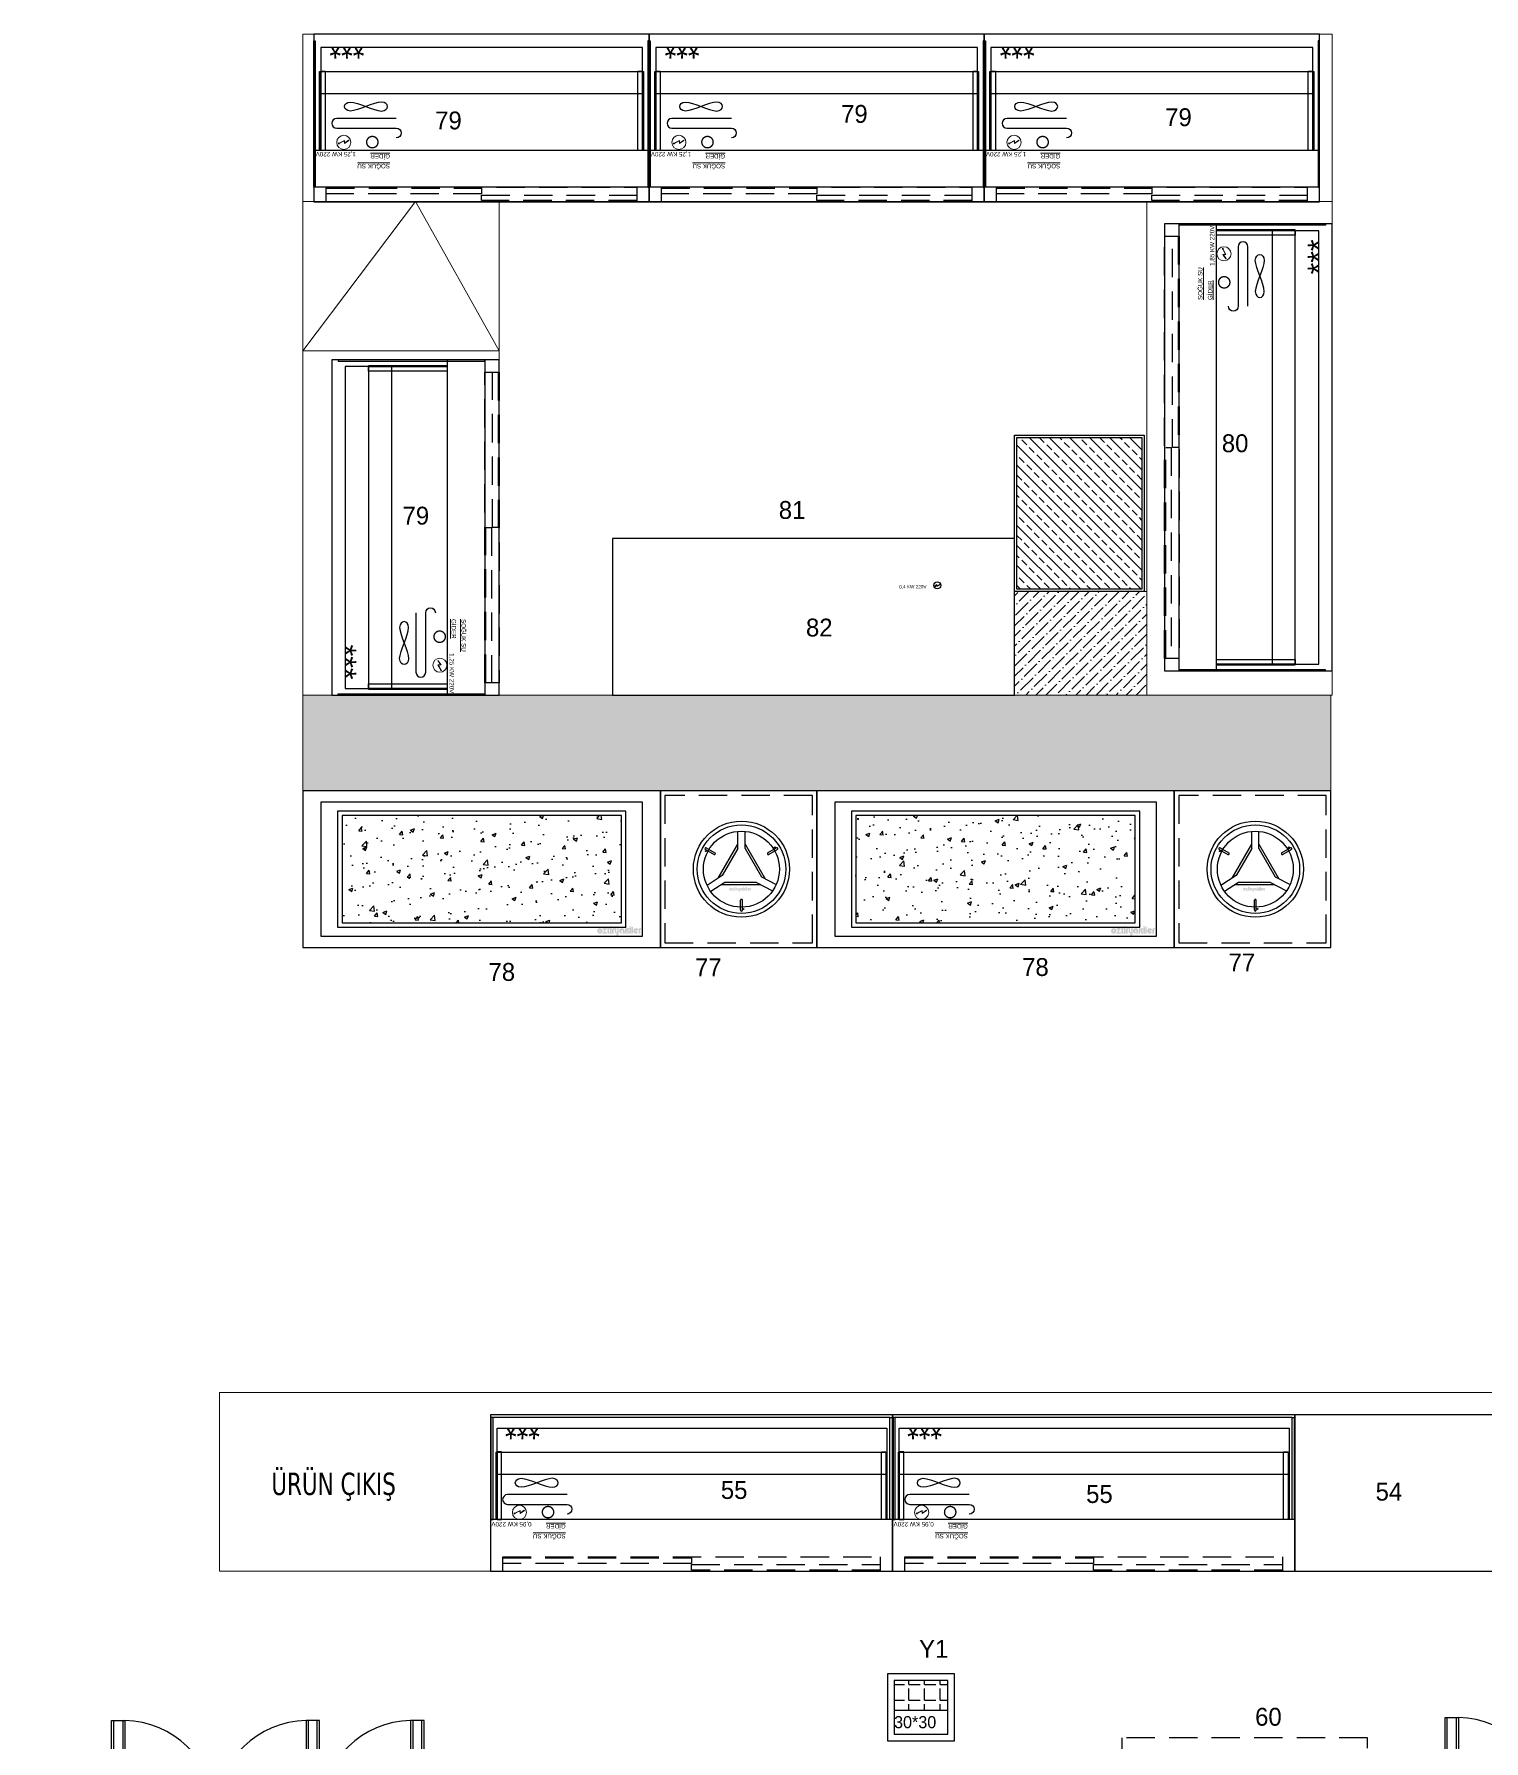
# Model space of a CAD drawing. Header units: millimetres. Extents: x 6517 to 10548, y -1828 to 1073.
# Drawn here: x 7123 to 7772, y -373 to 391 of the extents above; entities that cross this region are included whole.
import ezdxf

# ---------------------------------------------------------------- set-up
doc = ezdxf.new("R2010")
doc.units = ezdxf.units.MM
doc.linetypes.add('DASHED', pattern=[19.05, 12.7, -6.35])
doc.linetypes.add('HIDDENX2', pattern=[19.05, 12.7, -6.35])
for name, color, linetype in [('Ar-MECH-SHAFT', 4, 'Continuous'), ('Kıtc-002 Çizgi', 7, 'Continuous'), ('Kıtc-008 Rakam', 1, 'Continuous'), ('Kıtc-011 Elk Tes Yazı 001', 1, 'Continuous'), ('Kıtc-014 Elk Tes İşaretler', 1, 'Continuous'), ('Kıtc-016 Su Tes Yazı 001', 5, 'Continuous'), ('Kıtc-019 Su Tes İşaretler', 5, 'Continuous'), ('Kıtc-028 Yer Izgarası', 252, 'Continuous'), ('Kıtc-040 Davlumbaz', 4, 'Continuous'), ('Ozti Cam', 4, 'Continuous'), ('Ozti Cihaz', 30, 'Continuous'), ('Ozti Granit', 1, 'Continuous')]:
    doc.layers.add(name, color=color, linetype=linetype)
doc.layers.add('E_TEFRIS', color=151, linetype='Continuous', lineweight=0)
doc.layers.add('TES_SU', color=150, linetype='Continuous', lineweight=25)
doc.styles.add('01_1', font='HELVL.shx', dxfattribs={"width": 0.7, "height": 1.8})
doc.styles.get("Standard").update_dxf_attribs({"font": 'stylu.ttf', "height": 10})

# ---------------------------------------------------------------- blocks, each defined once
blk = doc.blocks.new('A$C4E3860C5')
at = {"layer": 'Kıtc-014 Elk Tes İşaretler', "linetype": 'Continuous', "lineweight": 0}
for p, q in [((2.9, 3.66), (0.96, 2.3)), ((0.96, 2.3), (1, 2.21)), ((1, 2.21), (2.81, 3.48)), ((2.81, 3.48), (2.9, 2.31)), ((3, 2.49), (2.9, 3.66)), ((2.9, 2.31), (5.24, 3.52)), ((5.18, 3.62), (3, 2.49)), ((5.66, 3.81), (5.09, 3.77)), ((5.09, 3.77), (5.17, 3.64)), ((5.17, 3.64), (5.34, 3.36)), ((5.24, 3.52), (5.19, 3.62)), ((5.34, 3.36), (5.66, 3.81))]:
    blk.add_line(p, q, dxfattribs=at)
blk.add_circle((3.16, 3.16), 3.16, dxfattribs=at)
blk = doc.blocks.new('A$C4C105235')
at = {"layer": 'Kıtc-002 Çizgi'}
for points in [[(2, 3), (2, 6.5), (0, 6.5), (0, 3)], [(0, 6), (0, 0), (46.2, 0), (46.2, 6), (2, 6)], [(0, 5), (0, 1), (46.2, 1), (46.2, 5), (2, 5)]]:
    blk.add_lwpolyline(points, dxfattribs=at)
blk.add_circle((0.93, 3.71), 0.596, dxfattribs=at)
blk.add_arc((1, 3.75), 1.25, 216.8699, 323.1301, dxfattribs=at)
blk = doc.blocks.new('A$C1FF566C6')
at = {"layer": 'Kıtc-002 Çizgi', "color": 254}
for points in [[(6, 45.5), (0, 45.5), (0, 0), (6, 0), (6, 45.5)], [(1, 41.5), (1, 0), (5, 0), (5, 45.5)]]:
    blk.add_lwpolyline(points, dxfattribs=at)
blk = doc.blocks.new('A$C04CB272A')
at = {"layer": 'Kıtc-002 Çizgi'}
for p, q in [((209.98, 107), (32.48, 107)), ((32.48, 45.5), (209.98, 45.5)), ((177.55, 39), (177.55, 45.5))]:
    blk.add_line(p, q, dxfattribs=at)
blk.add_lwpolyline([(209.98, 39), (209.98, 109), (32.48, 109), (32.48, 39)], close=True, dxfattribs=at)
at = {"layer": 'Kıtc-002 Çizgi', "linetype": 'DASHED'}
for points in [[(200.15, 62.19), (183.48, 62.19, -1), (183.48, 66.53)], [(183.48, 57.84), (200.15, 57.84, 1), (200.15, 62.19)]]:
    blk.add_lwpolyline(points, format="xyb", dxfattribs=at)
at = {"layer": 'Kıtc-002 Çizgi', "linetype": 'DASHED', "ltscale": 0.1}
blk.add_lwpolyline([(195.71, 50.53), (194.95, 50.7), (194.06, 51.16), (193.09, 51.8), (192.07, 52.53), (191.05, 53.27), (190.08, 53.91), (189.19, 54.36), (188.43, 54.53), (187.83, 54.36), (187.41, 53.91), (187.15, 53.27), (187.07, 52.53), (187.15, 51.8), (187.41, 51.16), (187.83, 50.7), (188.43, 50.53), (189.19, 50.7), (190.08, 51.16), (191.05, 51.8), (192.07, 52.53), (193.09, 53.27), (194.06, 53.91), (194.95, 54.36), (195.71, 54.53), (196.31, 54.36), (196.73, 53.91), (196.99, 53.27), (197.07, 52.53), (196.99, 51.8), (196.73, 51.16), (196.31, 50.7)], close=True, dxfattribs=at)
at = {"layer": 'Kıtc-002 Çizgi'}
blk.add_lwpolyline([(207.98, 42), (207.98, 45.5), (209.98, 45.5), (209.98, 42)], dxfattribs=at)
blk.add_circle((209.05, 42.72), 0.596, dxfattribs=at)
at = {"layer": 'Kıtc-002 Çizgi', "color": 254}
for centre, start, end in [((40.86, 40.86), 270.86914, 357.39476), ((87.66, 40.86), 270.86914, 357.39476), ((169.97, 40.86), 182.60524, 269.13086)]:
    blk.add_arc(centre, 40.86, start, end, dxfattribs=at)
at = {"layer": 'Kıtc-002 Çizgi'}
blk.add_arc((208.98, 42.75), 1.25, 216.8699, 323.1301, dxfattribs=at)
for name, p in [('A$C4E3860C5', (200.81, 66)), ('A$C4C105235', (35.48, 39)), ('A$C1FF566C6', (35.48, 0)), ('A$C4C105235', (82.28, 39)), ('A$C1FF566C6', (82.28, 0))]:
    blk.add_blockref(name, p, dxfattribs=at)
at = {"layer": 'Kıtc-002 Çizgi', "xscale": -1}
for name, p in [('A$C4C105235', (175.35, 39)), ('A$C1FF566C6', (175.35, 0))]:
    blk.add_blockref(name, p, dxfattribs=at)
at = {"layer": 'Kıtc-011 Elk Tes Yazı 001', "insert": (170.34, 71.28), "char_height": 3.3081, "attachment_point": 1}
blk.add_mtext_dynamic_manual_height_columns('{\\f@Arial Unicode MS|b0|i0|c162|p34;0,35 KW 220V }', width=30.2799, gutter_width=50, heights=[0], dxfattribs=at)
blk = doc.blocks.new('A$C255A2279')
at = {"layer": 'Kıtc-002 Çizgi', "color": 1}
for p, q in [((95.27, 66.15), (94.3, 65.47)), ((94.32, 65.43), (95.22, 66.06)), ((95.22, 66.06), (95.27, 65.47)), ((95.32, 65.57), (95.27, 66.15)), ((95.27, 65.47), (96.44, 66.08)), ((96.41, 66.13), (95.32, 65.57)), ((96.65, 66.22), (96.36, 66.21)), ((96.36, 66.21), (96.4, 66.14)), ((96.4, 66.14), (96.49, 66)), ((96.44, 66.08), (96.41, 66.13)), ((96.65, 66.22), (96.49, 66))]:
    blk.add_line(p, q, dxfattribs=at)
blk.add_circle((95.4, 65.9), 1.58, dxfattribs=at)
blk.add_text('0,4 KW 220V', height=1.5, dxfattribs=at).set_placement((78.36, 64.51, -10.3))
blk = doc.blocks.new('A$C1E002DF1')
at = {"layer": 'Kıtc-002 Çizgi'}
h = blk.add_hatch(dxfattribs=at)
h.set_pattern_fill('AR-CONC', color=5, scale=0.1)
h.set_pattern_definition([(50, (-7197.608, 134.347), (18.218467, -1.59391), [1.905, -20.955]), (355, (-7197.608, 134.347), (-3.52434, 19.105685), [1.524, -16.76406]), (100.45144, (-7196.09, 134.214), (14.694125, 17.511775), [1.619, -17.809024]), (46.1842, (-7197.608, 139.427), (27.107904, -4.20423), [2.8575, -31.4325]), (96.63556, (-7195.35, 139.076), (23.74041, 24.74261), [2.4285, -26.71356]), (351.18415, (-7197.608, 139.427), (23.74041, 24.74261), [2.286, -25.14597]), (21, (-7195.068, 138.157), (15.16144, -10.22652), [1.905, -20.955]), (326, (-7195.068, 138.157), (6.180203, 18.418797), [1.524, -16.764]), (71.45144, (-7193.805, 137.304), (21.34164, 8.192277), [1.619, -17.808994]), (37.5, (-7197.608, 134.3467), (0.3088603, 8.455504), [0, -16.5608, 0, -17.018, 0, -16.8275]), (7.5, (-7197.608, 134.347), (6.681966, 10.018057), [0, -9.7028, 0, -16.1798, 0, -6.4135]), (327.5, (-7203.272, 134.3467), (13.5590595, -0.5728744), [0, -6.35, 0, -19.812, 0, -26.289]), (317.5, (-7205.812, 134.347), (14.812918, 2.54265), [0, -8.255, 0, -13.1572, 0, -18.669])])
h.paths.add_polyline_path([(9.5, 54), (9.5, 6), (134.5, 6), (134.5, 54)])
at = {"layer": 'Ozti Cihaz'}
h = blk.add_hatch(color=1, dxfattribs=at)
h.paths.add_polyline_path([(128.72, 1.15), (129.34, 1.15), (129.34, 1.79, -0.3832), (129.04, 2.05), (129.04, 2.96), (129.35, 2.96), (129.35, 3.61), (129.03, 3.61), (129.03, 4.24), (128.26, 4.24), (128.26, 1.67, 0.307986)])
h.paths.add_polyline_path([(142.97, 2.77, -0.329812), (143.27, 3.05), (143.27, 3.61), (142.66, 3.61, 0.310703), (142.19, 3.09), (142.19, 1.15), (142.97, 1.15)])
h.paths.add_polyline_path([(125.48, 3.77), (125.48, 4.07), (124.33, 4.07), (124.33, 3.77)])
h.paths.add_polyline_path([(131.13, 2.77, -0.329812), (131.43, 3.05), (131.43, 3.61), (130.82, 3.61, 0.310703), (130.35, 3.09), (130.35, 1.15), (131.13, 1.15)])
h.paths.add_polyline_path([(141.38, 1.86, -0.046305), (141.3, 1.86), (142.08, 2.99, 0.329813), (140.75, 3.58, 0.329813), (139.79, 2.47, 0.329813), (140.57, 1.23, 0.329813), (141.98, 1.62), (141.61, 1.95, -0.046305), (141.54, 1.9, -0.046305), (141.46, 1.87, -0.046305)])
h.paths.add_polyline_path([(141.24, 2.62), (140.84, 2.1, -1.09539)], flags=16)
h.paths.add_polyline_path([(132.7, 3.61), (132.7, 1.98, -0.198912), (132.63, 1.81, -0.198912), (132.46, 1.74, -0.198912), (132.28, 1.81, -0.198912), (132.21, 1.98), (132.21, 3.61), (131.57, 3.61), (131.57, 2.02, 0.123579), (131.67, 1.61, 0.123579), (131.95, 1.29, 0.123579), (132.35, 1.15, 0.123579), (132.77, 1.22, -0.131204), (132.74, 1, -0.131204), (132.61, 0.83, -0.131204), (132.41, 0.75, -0.131204), (132.2, 0.78), (132.2, 0.19, 0.506465), (133.35, 1, 0.010338), (133.35, 1.04), (133.35, 3.61)])
h.paths.add_polyline_path([(137.64, 2.54, 0.040779), (137.48, 2.73, 0.066441), (137.7, 2.88, 0.066441), (137.87, 3.09, 0.066441), (137.98, 3.34, 0.066441), (138.02, 3.61), (137.21, 3.61, -0.063889), (137.17, 3.46, -0.063889), (137.08, 3.32, -0.063889), (136.97, 3.21, -0.063889), (136.83, 3.13), (136.83, 4.24), (136.12, 4.24), (136.12, 1.15), (136.83, 1.15), (136.83, 2.34, -0.063889), (136.97, 2.26, -0.063889), (137.08, 2.15, -0.063889), (137.17, 2.01, -0.063889), (137.21, 1.86), (137.21, 1.15), (137.91, 1.15), (137.91, 1.86, 0.040779), (137.86, 2.1, 0.040779), (137.77, 2.33, 0.040779)])
h.paths.add_polyline_path([(135.18, 3.51, 0.303347), (133.84, 3.25, 0.303347), (133.58, 1.91, 0.303347), (134.71, 1.15), (134.71, 2.04, -0.303347), (134.4, 2.25, -0.303347), (134.48, 2.61, -0.303347), (134.84, 2.69, -0.303347), (135.05, 2.38), (135.05, 1.15), (135.94, 1.15), (135.94, 2.38, 0.303347)])
h.paths.add_polyline_path([(139.65, 1.15), (139.65, 4.24), (139, 4.24), (139, 1.15)])
h.paths.add_polyline_path([(138.49, 3.8, 0.414214), (138.86, 4.17, 0.414214), (138.49, 4.53, 0.414214), (138.12, 4.17, 0.414214)])
h.paths.add_polyline_path([(138.83, 1.15), (138.83, 3.61), (138.13, 3.61), (138.13, 1.15)])
h.paths.add_polyline_path([(129.82, 3.8, 0.414214), (130.19, 4.16, 0.414214), (129.82, 4.53, 0.414214), (129.45, 4.16, 0.414214)])
h.paths.add_polyline_path([(130.19, 1.15), (130.19, 3.61), (129.49, 3.61), (129.49, 1.15)])
h.paths.add_polyline_path([(127.05, 1.8), (128.07, 3.61), (126.16, 3.61), (126.16, 2.87), (126.97, 2.87), (126, 1.15), (128.06, 1.15), (128.06, 1.8)])
h.paths.add_polyline_path([(124.9, 1.15, 0.414214), (126.13, 2.38, 0.414214), (124.9, 3.61, 0.414214), (123.67, 2.38, 0.414214)])
h.paths.add_polyline_path([(124.57, 2.38, -1), (125.24, 2.38, -1)], flags=16)
at = {"layer": 'Ozti Cihaz', "color": 1}
for points in [[(144, 0), (144, 60), (0, 60), (0, 0)], [(136.5, 4), (136.5, 56), (7.5, 56), (7.5, 4)], [(134.5, 6), (134.5, 54), (9.5, 54), (9.5, 6)]]:
    blk.add_lwpolyline(points, close=True, dxfattribs=at)
blk = doc.blocks.new('A$C22CD6C67')
at = {"layer": 'Ozti Cihaz'}
h = blk.add_hatch(color=256, dxfattribs=at)
h.paths.add_polyline_path([(33.27, 25.42), (33.58, 25.42), (33.58, 25.74, -0.3832), (33.43, 25.86), (33.43, 26.32), (33.58, 26.32), (33.58, 26.64), (33.42, 26.64), (33.42, 26.96), (33.04, 26.96), (33.04, 25.67, 0.307986)])
h.paths.add_polyline_path([(40.39, 26.23, -0.329812), (40.54, 26.36), (40.54, 26.65), (40.24, 26.65, 0.310703), (40, 26.39), (40, 25.42), (40.39, 25.42)])
h.paths.add_polyline_path([(31.65, 26.73), (31.65, 26.87), (31.07, 26.87), (31.07, 26.73)])
h.paths.add_polyline_path([(34.47, 26.23, -0.329812), (34.62, 26.36), (34.62, 26.65), (34.32, 26.65, 0.310703), (34.08, 26.39), (34.08, 25.42), (34.47, 25.42)])
h.paths.add_polyline_path([(39.6, 25.77, -0.046305), (39.56, 25.77), (39.95, 26.34, 0.329813), (39.28, 26.63, 0.329813), (38.8, 26.08, 0.329813), (39.19, 25.46, 0.329813), (39.9, 25.65), (39.71, 25.81, -0.046305), (39.68, 25.79, -0.046305), (39.64, 25.78, -0.046305)])
h.paths.add_polyline_path([(39.53, 26.15), (39.33, 25.89, -1.09539)], flags=16)
h.paths.add_polyline_path([(35.26, 26.65), (35.26, 25.83, -0.198912), (35.22, 25.74, -0.198912), (35.13, 25.71, -0.198912), (35.05, 25.74, -0.198912), (35.01, 25.83), (35.01, 26.65), (34.69, 26.65), (34.69, 25.85, 0.123579), (34.74, 25.65, 0.123579), (34.88, 25.49, 0.123579), (35.08, 25.42, 0.123579), (35.29, 25.45, -0.131204), (35.28, 25.34, -0.131204), (35.21, 25.26, -0.131204), (35.11, 25.22, -0.131204), (35, 25.23), (35, 24.94, 0.506465), (35.58, 25.34, 0.010338), (35.58, 25.36), (35.58, 26.65)])
h.paths.add_polyline_path([(37.73, 26.11, 0.040779), (37.64, 26.2, 0.066441), (37.75, 26.28, 0.066441), (37.84, 26.39, 0.066441), (37.89, 26.51, 0.066441), (37.91, 26.65), (37.51, 26.65, -0.063889), (37.49, 26.57, -0.063889), (37.45, 26.5, -0.063889), (37.39, 26.45, -0.063889), (37.32, 26.41), (37.32, 26.96), (36.96, 26.96), (36.96, 25.42), (37.32, 25.42), (37.32, 26.01, -0.063889), (37.39, 25.97, -0.063889), (37.45, 25.92, -0.063889), (37.49, 25.85, -0.063889), (37.51, 25.77), (37.51, 25.42), (37.86, 25.42), (37.86, 25.77, 0.040779), (37.84, 25.89, 0.040779), (37.79, 26.01, 0.040779)])
h.paths.add_polyline_path([(36.5, 26.6, 0.303347), (35.83, 26.47, 0.303347), (35.7, 25.8, 0.303347), (36.26, 25.42), (36.26, 25.86, -0.303347), (36.11, 25.97, -0.303347), (36.15, 26.15, -0.303347), (36.33, 26.19, -0.303347), (36.43, 26.03), (36.43, 25.42), (36.88, 25.42), (36.88, 26.03, 0.303347)])
h.paths.add_polyline_path([(38.73, 25.42), (38.73, 26.96), (38.4, 26.96), (38.4, 25.42)])
h.paths.add_polyline_path([(38.15, 26.74, 0.414214), (38.34, 26.92, 0.414214), (38.15, 27.11, 0.414214), (37.97, 26.92, 0.414214)])
h.paths.add_polyline_path([(38.32, 25.42), (38.32, 26.65), (37.97, 26.65), (37.97, 25.42)])
h.paths.add_polyline_path([(33.82, 26.74, 0.414214), (34, 26.92, 0.414214), (33.82, 27.11, 0.414214), (33.63, 26.92, 0.414214)])
h.paths.add_polyline_path([(34, 25.42), (34, 26.65), (33.65, 26.65), (33.65, 25.42)])
h.paths.add_polyline_path([(32.43, 25.74), (32.94, 26.65), (31.99, 26.65), (31.99, 26.28), (32.39, 26.28), (31.9, 25.42), (32.94, 25.42), (32.94, 25.74)])
h.paths.add_polyline_path([(31.36, 25.42, 0.414214), (31.97, 26.03, 0.414214), (31.36, 26.65, 0.414214), (30.74, 26.03, 0.414214)])
h.paths.add_polyline_path([(31.19, 26.03, -1), (31.53, 26.03, -1)], flags=16)
at = {"layer": 'Ozti Cihaz', "ltscale": 5}
for p, q in [((34.63, 44.19), (34.63, 51.92)), ((37.88, 44.19), (37.88, 51.92)), ((20.12, 43.84), (23.99, 41.6)), ((20.53, 44.56), (24.4, 42.32)), ((34.63, 44.19), (27.69, 32.16)), ((51.99, 44.56), (48.12, 42.32)), ((52.4, 43.84), (48.53, 41.6)), ((27.69, 32.16), (20.87, 27.77)), ((45.19, 31.53), (51.81, 28.12)), ((28.79, 29), (22.53, 24.97)), ((43.01, 29), (50.21, 25.29)), ((35.84, 16.6), (35.84, 21.07)), ((36.68, 16.6), (36.68, 21.07))]:
    blk.add_line(p, q, dxfattribs=at)
for points in [[(25.85, 30.98), (34.63, 46.19)], [(37.88, 46.19), (46.84, 30.68)], [(37.88, 44.19), (45.19, 31.53)], [(44.95, 28), (27.23, 28)], [(43.01, 29), (28.79, 29)]]:
    blk.add_lwpolyline(points, dxfattribs=at)
for centre, radius in [((36.26, 35), 21.5), ((36.26, 35), 19.8), ((36.26, 35), 17), ((20.35, 43.06), 0.188), ((51.2, 44.75), 0.188), ((37.23, 17.19), 0.188)]:
    blk.add_circle(centre, radius, dxfattribs=at)
for centre, start, end in [((20.33, 44.2), 60, 240), ((24.2, 41.96), 240, 60), ((48.32, 41.96), 120, 300), ((52.19, 44.2), 300, 120), ((36.26, 21.07), 0, 180), ((36.26, 16.6), 180, 0)]:
    blk.add_arc(centre, 0.415, start, end, dxfattribs=at)
at = {"layer": 'Ozti Granit'}
blk.add_lwpolyline([(0, 0), (70, 0), (70, 70), (0, 70)], close=True, dxfattribs=at)
at = {"layer": 'Ozti Granit', "linetype": 'DASHED'}
blk.add_lwpolyline([(2, 2), (68, 2), (68, 68), (2, 68)], close=True, dxfattribs=at)
blk = doc.blocks.new('A$C1AAB3821')
at = {"layer": 'Kıtc-028 Yer Izgarası'}
for p, q in [((30, 30), (0, 30)), ((0, 30), (0, 0)), ((27, 27), (3, 27)), ((3, 27), (3, 3)), ((3, 25.24), (7.74, 25.24)), ((9.65, 25.24), (9.65, 27)), ((9.65, 25.24), (14.73, 25.24)), ((9.65, 18.25), (9.65, 23.33)), ((16.63, 25.24), (16.63, 27)), ((16.63, 25.24), (21.71, 25.24)), ((16.63, 18.25), (16.63, 23.33)), ((23.62, 25.24), (23.62, 27)), ((23.62, 25.24), (27, 25.24)), ((23.62, 18.25), (23.62, 23.33)), ((27, 3), (27, 27)), ((30, 0), (30, 30)), ((3, 18.25), (7.74, 18.25)), ((9.65, 18.25), (14.73, 18.25)), ((9.65, 13.5), (9.65, 16.35)), ((16.63, 18.25), (21.71, 18.25)), ((16.63, 13.5), (16.63, 16.35)), ((23.62, 18.25), (27, 18.25)), ((23.62, 13.5), (23.62, 16.35)), ((27, 13.5), (3, 13.5)), ((3, 13.5), (3, 3)), ((27, 3), (27, 13.5)), ((0, 0), (30, 0)), ((3, 3), (27, 3)), ((3, 3), (27, 3))]:
    blk.add_line(p, q, dxfattribs=at)
blk.add_text('30*30', height=5.4, dxfattribs=at).set_placement((3, 5.64))
blk = doc.blocks.new('A$C29431E44')
at = {"layer": 'Kıtc-014 Elk Tes İşaretler', "linetype": 'Continuous', "lineweight": 0}
for p, q in [((2.9, 3.66), (0.96, 2.3)), ((0.96, 2.3), (1, 2.21)), ((1, 2.21), (2.81, 3.48)), ((2.81, 3.48), (2.9, 2.31)), ((3, 2.49), (2.9, 3.66)), ((2.9, 2.31), (5.24, 3.52)), ((5.18, 3.62), (3, 2.49)), ((5.66, 3.81), (5.09, 3.77)), ((5.09, 3.77), (5.17, 3.64)), ((5.17, 3.64), (5.34, 3.36)), ((5.24, 3.52), (5.19, 3.62)), ((5.34, 3.36), (5.66, 3.81))]:
    blk.add_line(p, q, dxfattribs=at)
blk.add_circle((3.16, 3.16), 3.16, dxfattribs=at)
blk = doc.blocks.new('v-sg')
at = {"layer": 'TES_SU', "linetype": 'Continuous', "const_width": 1.2}
blk.add_lwpolyline([(-5, 0, 1), (5, 0, 1)], format="xyb", close=True, dxfattribs=at)
blk = doc.blocks.new('A$C243B3E3D')
at = {"color": 30}
for p, q in [((55.37, 0), (55.37, 150)), ((34.05, 31.39), (33.88, 30.24)), ((34.51, 32.2), (34.05, 31.39)), ((35.15, 32.69), (34.51, 32.2)), ((35.88, 32.86), (35.15, 32.69)), ((36.62, 32.69), (35.88, 32.86)), ((37.26, 32.2), (36.62, 32.69)), ((37.71, 31.39), (37.26, 32.2)), ((37.88, 30.24), (37.71, 31.39)), ((33.88, 30.24), (34.05, 28.79)), ((34.05, 28.79), (34.51, 27.08)), ((34.51, 27.08), (35.15, 25.22)), ((35.15, 25.22), (35.88, 23.27)), ((35.15, 21.32), (35.88, 23.27)), ((35.88, 23.27), (36.62, 25.22)), ((35.88, 23.27), (36.62, 21.32)), ((36.62, 25.22), (37.26, 27.08)), ((37.26, 27.08), (37.71, 28.79)), ((37.71, 28.79), (37.88, 30.24)), ((33.88, 16.3), (34.05, 17.76)), ((34.05, 15.16), (33.88, 16.3)), ((34.05, 17.76), (34.51, 19.46)), ((34.51, 19.46), (35.15, 21.32)), ((36.62, 21.32), (37.26, 19.46)), ((37.26, 19.46), (37.71, 17.76)), ((37.71, 17.76), (37.88, 16.3)), ((37.88, 16.3), (37.71, 15.16)), ((34.51, 14.34), (34.05, 15.16)), ((35.15, 13.85), (34.51, 14.34)), ((35.88, 13.68), (35.15, 13.85)), ((36.62, 13.85), (35.88, 13.68)), ((37.26, 14.34), (36.62, 13.85)), ((37.71, 15.16), (37.26, 14.34))]:
    blk.add_line(p, q, dxfattribs=at)
blk.add_lwpolyline([(3.47, 150), (3.47, 0), (78.47, 0), (78.47, 150)], close=True, dxfattribs=at)
for points in [[(55.37, 147), (9.47, 147), (9.47, 3), (55.37, 3)], [(55.37, 145.01), (19.97, 145.01), (19.97, 147.01), (55.37, 147.01)], [(71.97, 150), (71.97, 0)], [(55.37, 2.99), (19.97, 2.99), (19.97, 4.99), (55.37, 4.99)]]:
    blk.add_lwpolyline(points, dxfattribs=at)
at = {"color": 30, "linetype": 'DASHED'}
for points in [[(78.47, 144.5), (78.47, 5.5), (71.97, 5.5), (71.97, 144.5)], [(77.97, 144.5), (77.97, 75), (75.47, 75), (75.47, 144.5)], [(74.97, 75), (74.97, 5.5), (72.47, 5.5), (72.47, 75)]]:
    blk.add_lwpolyline(points, close=True, dxfattribs=at)
at = {"color": 30}
for points in [[(45.54, 10.19), (45.54, 36.86, -1), (49.88, 36.86)], [(41.19, 36.86), (41.19, 10.19, 1), (45.54, 10.19)]]:
    blk.add_lwpolyline(points, format="xyb", dxfattribs=at)
at = {"layer": 'Ozti Cam', "color": 30}
blk.add_line((30.17, 147.5), (30.17, 2.5), dxfattribs=at)
for points in [[(6.4, 150), (6.4, 149.5), (71.97, 149.5), (71.97, 150)], [(6.4, 0), (6.4, 0.5), (71.97, 0.5), (71.97, 0)]]:
    blk.add_lwpolyline(points, close=True, dxfattribs=at)
blk.add_lwpolyline([(55.37, 2.5), (20.17, 2.5), (20.17, 147.5), (55.37, 147.5)], dxfattribs=at)
at = {"layer": 'Kıtc-014 Elk Tes İşaretler', "color": 30, "rotation": 270}
blk.add_blockref('A$C29431E44', (48.74, 16.5), dxfattribs=at)
at = {"layer": 'Kıtc-019 Su Tes İşaretler', "color": 30, "linetype": 'Continuous', "xscale": 0.5098698804018752, "yscale": 0.5098698804018752, "zscale": 0.5098698804018752, "rotation": 270}
blk.add_blockref('v-sg', (51.8, 26.12), dxfattribs=at)
at = {"layer": 'Kıtc-002 Çizgi', "color": 30}
blk.add_text('***', height=10, rotation=270, dxfattribs=at).set_placement((4.46, 22.56))
at = {"layer": 'Kıtc-011 Elk Tes Yazı 001', "color": 30, "lineweight": 15, "insert": (58.22, 18.77), "char_height": 2, "attachment_point": 1, "rotation": 270}
blk.add_mtext_dynamic_manual_height_columns('{\\f@Arial Unicode MS|b0|i0|c162|p34;1,25 KW 220V }', width=40.7179, gutter_width=50, heights=[0], dxfattribs=at)
at = {"layer": 'Kıtc-016 Su Tes Yazı 001', "color": 30, "lineweight": 5, "char_height": 2, "attachment_point": 1, "rotation": 270}
for s, insert in [('{\\L\\C5;GİDER}', (59.12, 33.99)), ('{\\L\\C5;SOĞUK SU}', (63.53, 33.99))]:
    blk.add_mtext_dynamic_manual_height_columns(s, width=14.9424, gutter_width=50, heights=[0], dxfattribs=dict(at, insert=insert))
blk = doc.blocks.new('A$C704C4761')
at = {"color": 30}
for p, q in [((3, 64), (177.5, 64)), ((3, 23.1), (3, 64)), ((177.5, 64), (177.5, 23.1)), ((183, 64), (357.5, 64)), ((183, 23.1), (183, 64)), ((357.5, 64), (357.5, 23.1)), ((11.15, 39.58), (11.31, 40.32)), ((11.31, 38.85), (11.15, 39.58)), ((11.31, 40.32), (11.8, 40.96)), ((11.8, 38.21), (11.31, 38.85)), ((11.8, 40.96), (12.62, 41.41)), ((12.62, 37.75), (11.8, 38.21)), ((12.62, 41.41), (13.76, 41.59)), ((13.76, 41.59), (15.22, 41.41)), ((15.22, 41.41), (16.92, 40.96)), ((16.92, 38.21), (15.22, 37.75)), ((16.92, 40.96), (18.78, 40.32)), ((18.78, 38.85), (16.92, 38.21)), ((18.78, 40.32), (20.73, 39.58)), ((20.73, 39.58), (18.78, 38.85)), ((22.68, 40.32), (20.73, 39.58)), ((20.73, 39.58), (22.68, 38.85)), ((24.54, 40.96), (22.68, 40.32)), ((22.68, 38.85), (24.54, 38.21)), ((26.25, 41.41), (24.54, 40.96)), ((24.54, 38.21), (26.25, 37.75)), ((27.7, 41.59), (26.25, 41.41)), ((28.85, 41.41), (27.7, 41.59)), ((29.66, 40.96), (28.85, 41.41)), ((28.85, 37.75), (29.66, 38.21)), ((30.15, 40.32), (29.66, 40.96)), ((29.66, 38.21), (30.15, 38.85)), ((30.32, 39.58), (30.15, 40.32)), ((30.15, 38.85), (30.32, 39.58)), ((191.15, 39.58), (191.31, 40.32)), ((191.31, 38.85), (191.15, 39.58)), ((191.31, 40.32), (191.8, 40.96)), ((191.8, 38.21), (191.31, 38.85)), ((191.8, 40.96), (192.62, 41.41)), ((192.62, 37.75), (191.8, 38.21)), ((192.62, 41.41), (193.76, 41.59)), ((193.76, 41.59), (195.22, 41.41)), ((195.22, 41.41), (196.92, 40.96)), ((196.92, 38.21), (195.22, 37.75)), ((196.92, 40.96), (198.78, 40.32)), ((198.78, 38.85), (196.92, 38.21)), ((198.78, 40.32), (200.73, 39.58)), ((200.73, 39.58), (198.78, 38.85)), ((202.68, 40.32), (200.73, 39.58)), ((200.73, 39.58), (202.68, 38.85)), ((204.54, 40.96), (202.68, 40.32)), ((202.68, 38.85), (204.54, 38.21)), ((206.25, 41.41), (204.54, 40.96)), ((204.54, 38.21), (206.25, 37.75)), ((207.7, 41.59), (206.25, 41.41)), ((208.85, 41.41), (207.7, 41.59)), ((209.66, 40.96), (208.85, 41.41)), ((208.85, 37.75), (209.66, 38.21)), ((210.15, 40.32), (209.66, 40.96)), ((209.66, 38.21), (210.15, 38.85)), ((210.32, 39.58), (210.15, 40.32)), ((210.15, 38.85), (210.32, 39.58)), ((13.76, 37.58), (12.62, 37.75)), ((15.22, 37.75), (13.76, 37.58)), ((26.25, 37.75), (27.7, 37.58)), ((27.7, 37.58), (28.85, 37.75)), ((193.76, 37.58), (192.62, 37.75)), ((195.22, 37.75), (193.76, 37.58)), ((206.25, 37.75), (207.7, 37.58)), ((207.7, 37.58), (208.85, 37.75)), ((179.79, 23.1), (0, 23.1)), ((359.79, 23.1), (180, 23.1))]:
    blk.add_line(p, q, dxfattribs=at)
for points in [[(180, 70), (0, 70), (0, 0), (180, 0)], [(360, 70), (180, 70), (180, 0), (360, 0)], [(2.99, 23.1), (4.99, 23.1), (4.99, 53.5), (2.99, 53.5)], [(177.01, 23.1), (175.01, 23.1), (175.01, 53.5), (177.01, 53.5)], [(182.99, 23.1), (184.99, 23.1), (184.99, 53.5), (182.99, 53.5)], [(357.01, 23.1), (355.01, 23.1), (355.01, 53.5), (357.01, 53.5)]]:
    blk.add_lwpolyline(points, close=True, dxfattribs=at)
for points in [[(34.32, 34.28), (7.65, 34.28, 1), (7.65, 29.93)], [(214.32, 34.28), (187.65, 34.28, 1), (187.65, 29.93)], [(7.65, 29.93), (34.32, 29.93, -1), (34.32, 25.58)], [(187.65, 29.93), (214.32, 29.93, -1), (214.32, 25.58)]]:
    blk.add_lwpolyline(points, format="xyb", dxfattribs=at)
at = {"color": 30, "linetype": 'HIDDENX2'}
for points in [[(5.5, 0), (5.5, 6.5), (174.5, 6.5), (174.5, 0)], [(185.5, 0), (185.5, 6.5), (354.5, 6.5), (354.5, 0)]]:
    blk.add_lwpolyline(points, dxfattribs=at)
at = {"color": 30, "linetype": 'DASHED'}
for points in [[(90, 3.5), (5.5, 3.5), (5.5, 6), (90, 6)], [(90, 3), (174.5, 3), (174.5, 0.5), (90, 0.5)], [(270, 3.5), (185.5, 3.5), (185.5, 6), (270, 6)], [(270, 3), (354.5, 3), (354.5, 0.5), (270, 0.5)]]:
    blk.add_lwpolyline(points, close=True, dxfattribs=at)
at = {"layer": 'Ozti Cam', "color": 30}
for p, q in [((178.79, 68.75), (1.21, 68.75)), ((358.79, 68.75), (181.21, 68.75)), ((2.5, 53.3), (2.5, 23.1)), ((2.5, 53.3), (177.5, 53.3)), ((177.5, 53.3), (177.5, 23.1)), ((182.5, 53.3), (182.5, 23.1)), ((182.5, 53.3), (357.5, 53.3)), ((357.5, 53.3), (357.5, 23.1)), ((177.5, 43.3), (2.5, 43.3)), ((357.5, 43.3), (182.5, 43.3))]:
    blk.add_line(p, q, dxfattribs=at)
for points in [[(0.21, 23.1), (1.21, 23.1), (1.21, 68.75), (0.21, 68.75)], [(179.79, 23.1), (178.79, 23.1), (178.79, 68.75), (179.79, 68.75)], [(180.21, 23.1), (181.21, 23.1), (181.21, 68.75), (180.21, 68.75)], [(359.79, 23.1), (358.79, 23.1), (358.79, 68.75), (359.79, 68.75)]]:
    blk.add_lwpolyline(points, close=True, dxfattribs=at)
at = {"layer": 'Kıtc-014 Elk Tes İşaretler', "color": 30, "rotation": 180}
for p in [(16.17, 29.5), (196.17, 29.5)]:
    blk.add_blockref('A$C29431E44', p, dxfattribs=at)
at = {"layer": 'Kıtc-019 Su Tes İşaretler', "color": 30, "linetype": 'Continuous', "xscale": 0.5098698804018752, "yscale": 0.5098698804018752, "zscale": 0.5098698804018752, "rotation": 180}
for p in [(25.79, 26.43), (205.79, 26.43)]:
    blk.add_blockref('v-sg', p, dxfattribs=at)
at = {"layer": 'Kıtc-002 Çizgi', "color": 30}
for p in [(22.15, 68.97), (202.15, 68.97)]:
    blk.add_text('***', height=10, rotation=180, dxfattribs=at).set_placement(p)
at = {"layer": 'Kıtc-011 Elk Tes Yazı 001', "color": 30, "lineweight": 15, "char_height": 2, "attachment_point": 1, "rotation": 180}
for insert in [(18.44, 20.02), (198.44, 20.02)]:
    blk.add_mtext_dynamic_manual_height_columns('{\\f@Arial Unicode MS|b0|i0|c162|p34;0,95 KW 220V }', width=40.7179, gutter_width=50, heights=[0], dxfattribs=dict(at, insert=insert))
at = {"layer": 'Kıtc-016 Su Tes Yazı 001', "color": 30, "lineweight": 5, "char_height": 2, "attachment_point": 1, "rotation": 180}
for s, insert in [('{\\L\\C5;SOĞUK SU}', (33.65, 14.71)), ('{\\L\\C5;GİDER}', (33.65, 19.12)), ('{\\L\\C5;SOĞUK SU}', (213.65, 14.71)), ('{\\L\\C5;GİDER}', (213.65, 19.12))]:
    blk.add_mtext_dynamic_manual_height_columns(s, width=14.9424, gutter_width=50, heights=[0], dxfattribs=dict(at, insert=insert))
blk = doc.blocks.new('A$C1BF13A36')
at = {"color": 30}
for p, q in [((23.1, 200), (23.1, 0)), ((40.59, 183.7), (40.76, 184.84)), ((40.76, 182.24), (40.59, 183.7)), ((40.76, 184.84), (41.21, 185.66)), ((41.21, 185.66), (41.85, 186.15)), ((41.85, 186.15), (42.59, 186.32)), ((42.59, 186.32), (43.32, 186.15)), ((43.32, 186.15), (43.97, 185.66)), ((43.97, 185.66), (44.42, 184.84)), ((44.42, 184.84), (44.59, 183.7)), ((44.59, 183.7), (44.42, 182.24)), ((41.21, 180.54), (40.76, 182.24)), ((41.85, 178.68), (41.21, 180.54)), ((42.59, 176.73), (41.85, 178.68)), ((42.59, 176.73), (41.85, 174.78)), ((43.32, 178.68), (42.59, 176.73)), ((43.32, 174.78), (42.59, 176.73)), ((43.97, 180.54), (43.32, 178.68)), ((44.42, 182.24), (43.97, 180.54)), ((40.76, 171.21), (40.59, 169.76)), ((40.59, 169.76), (40.76, 168.61)), ((41.21, 172.92), (40.76, 171.21)), ((40.76, 168.61), (41.21, 167.8)), ((41.85, 174.78), (41.21, 172.92)), ((43.97, 172.92), (43.32, 174.78)), ((44.42, 171.21), (43.97, 172.92)), ((43.97, 167.8), (44.42, 168.61)), ((44.59, 169.76), (44.42, 171.21)), ((44.42, 168.61), (44.59, 169.76)), ((41.21, 167.8), (41.85, 167.31)), ((41.85, 167.31), (42.59, 167.14)), ((42.59, 167.14), (43.32, 167.31)), ((43.32, 167.31), (43.97, 167.8))]:
    blk.add_line(p, q, dxfattribs=at)
blk.add_lwpolyline([(75, 0), (75, 200), (0, 200), (0, 0)], close=True, dxfattribs=at)
for points in [[(6.5, 0), (6.5, 200)], [(23.1, 197.01), (58.5, 197.01), (58.5, 195.01), (23.1, 195.01)], [(23.1, 3), (69, 3), (69, 197), (23.1, 197)], [(23.1, 4.99), (58.5, 4.99), (58.5, 2.99), (23.1, 2.99)]]:
    blk.add_lwpolyline(points, dxfattribs=at)
at = {"color": 30, "linetype": 'DASHED'}
for points in [[(0, 5.5), (0, 194.5), (6.5, 194.5), (6.5, 5.5)], [(3.5, 100), (3.5, 194.5), (6, 194.5), (6, 100)], [(0.5, 5.5), (0.5, 100), (3, 100), (3, 5.5)]]:
    blk.add_lwpolyline(points, close=True, dxfattribs=at)
at = {"color": 30}
for points in [[(37.28, 163.14), (37.28, 189.81, 1), (32.94, 189.81)], [(32.94, 189.81), (32.94, 163.14, -1), (28.59, 163.14)]]:
    blk.add_lwpolyline(points, format="xyb", dxfattribs=at)
at = {"layer": 'Ozti Cam', "color": 30}
blk.add_line((48.3, 2.5), (48.3, 197.5), dxfattribs=at)
for points in [[(72.07, 200), (72.07, 199.5), (6.5, 199.5), (6.5, 200)], [(72.07, 0), (72.07, 0.5), (6.5, 0.5), (6.5, 0)]]:
    blk.add_lwpolyline(points, close=True, dxfattribs=at)
blk.add_lwpolyline([(23.1, 197.5), (58.3, 197.5), (58.3, 2.5), (23.1, 2.5)], dxfattribs=at)
at = {"layer": 'Kıtc-014 Elk Tes İşaretler', "color": 30, "rotation": 89.99999999999999}
blk.add_blockref('A$C29431E44', (29.73, 183.5), dxfattribs=at)
at = {"layer": 'Kıtc-019 Su Tes İşaretler', "color": 30, "linetype": 'Continuous', "xscale": 0.5098698804018752, "yscale": 0.5098698804018752, "zscale": 0.5098698804018752, "rotation": 89.99999999999999}
blk.add_blockref('v-sg', (26.67, 173.88), dxfattribs=at)
at = {"layer": 'Kıtc-002 Çizgi', "color": 30}
blk.add_text('***', height=10, rotation=90, dxfattribs=at).set_placement((74.02, 177.44))
at = {"layer": 'Kıtc-011 Elk Tes Yazı 001', "color": 30, "lineweight": 15, "insert": (20.25, 181.23), "char_height": 2, "attachment_point": 1, "rotation": 90}
blk.add_mtext_dynamic_manual_height_columns('{\\f@Arial Unicode MS|b0|i0|c162|p34;1,85 KW 220V }', width=40.7179, gutter_width=50, heights=[0], dxfattribs=at)
at = {"layer": 'Kıtc-016 Su Tes Yazı 001', "color": 30, "lineweight": 5, "char_height": 2, "attachment_point": 1, "rotation": 90}
for s, insert in [('{\\L\\C5;SOĞUK SU}', (14.94, 166.01)), ('{\\L\\C5;GİDER}', (19.35, 166.01))]:
    blk.add_mtext_dynamic_manual_height_columns(s, width=14.9424, gutter_width=50, heights=[0], dxfattribs=dict(at, insert=insert))

msp = doc.modelspace()

# ---------------------------------------------------------------- hatches: boundary and pattern name
h = msp.add_hatch()
h.set_pattern_fill('ANSI33', color=256, angle=90)
h.set_pattern_definition([(135, (14124.786, 9063.73), (-4.490128, -4.490128), []), (135, (14124.786, 9068.22), (-4.490128, -4.490128), [3.175, -1.5875])])
h.paths.add_polyline_path([(7562.56, 142.31), (7618.56, 142.31), (7618.56, 210.31), (7562.56, 210.31)])
at = {"layer": 'E_TEFRIS'}
h = msp.add_hatch(dxfattribs=at)
h.set_pattern_fill('ANSI36', color=142)
h.paths.add_polyline_path([(7561.56, 141.31), (7620.75, 141.31), (7620.75, 94.99), (7561.56, 94.99)])
h = msp.add_hatch(dxfattribs=at)
h.set_pattern_fill('ANSI36', color=142)
h.paths.add_polyline_path([(7703.03, 94.99), (7703.03, 52.05), (7242.96, 52.05), (7242.96, 94.99)])
h = msp.add_hatch(dxfattribs=at)
h.set_pattern_fill('ANSI36', color=142)
h.paths.add_polyline_path([(7703.03, 94.99), (7703.03, 52.05)])

# ---------------------------------------------------------------- linework, layer by layer
for points in [[(7561.56, 141.31), (7561.56, 211.31), (7619.56, 211.31), (7619.56, 141.31)], [(7562.56, 142.31), (7562.56, 210.31), (7618.56, 210.31), (7618.56, 142.31)], [(7562.56, 142.31), (7562.56, 210.31), (7618.56, 210.31), (7618.56, 142.31)]]:
    msp.add_lwpolyline(points, close=True)
at = {"color": 251, "linetype": 'ByBlock'}
msp.add_lwpolyline([(7561.56, 211.31), (7619.56, 211.31), (7619.56, 141.31), (7561.56, 141.31)], close=True, dxfattribs=at)
at = {"layer": 'E_TEFRIS'}
msp.add_line((7242.96, 248.99, 0), (7330.9, 248.99, 0), dxfattribs=at)
at = {"layer": 'E_TEFRIS', "color": 142, "elevation": 0}
for points in [[(7242.96, 390.81), (7703.69, 390.81), (7703.69, 315.88), (7242.96, 315.88)], [(7242.96, 315.88), (7242.96, 94.99), (7330.9, 94.99), (7330.9, 315.88)], [(7703.69, 315.88), (7703.69, 94.99), (7620.75, 94.99), (7620.75, 315.88)], [(7703.69, 315.88), (7703.69, 94.99), (7620.75, 94.99), (7620.75, 315.88)], [(7703.03, 94.99), (7703.03, 52.05), (7242.96, 52.05), (7242.96, 94.99)], [(7703.03, 94.99), (7703.03, 52.05), (7242.96, 52.05), (7242.96, 94.99)]]:
    msp.add_lwpolyline(points, close=True, dxfattribs=at)
msp.add_lwpolyline([(7242.96, 248.99), (7293.43, 315.88), (7330.9, 248.99)], dxfattribs=at)
at = {"layer": 'E_TEFRIS', "color": 142}
msp.add_lwpolyline([(7561.56, 141.31), (7620.75, 141.31), (7620.75, 94.99), (7561.56, 94.99)], close=True, dxfattribs=at)
at = {"layer": 'E_TEFRIS', "elevation": 0}
msp.add_lwpolyline([(8031.79, -297.17), (8031.79, -297.17), (7205.61, -297.17), (7205.61, -217.24), (8031.79, -217.24)], dxfattribs=at)
at = {"layer": 'Kıtc-002 Çizgi', "elevation": 0}
msp.add_lwpolyline([(7381.56, 164.99), (7381.56, 94.99), (7561.56, 94.99), (7561.56, 164.99)], close=True, dxfattribs=at)
at = {"layer": 'Kıtc-002 Çizgi', "color": 30, "elevation": 0}
for points in [[(7243.03, -17.95), (7403.03, -17.95), (7403.03, 52.05), (7243.03, 52.05)], [(7473.03, -17.95), (7633.03, -17.95), (7633.03, 52.05), (7473.03, 52.05)], [(7806.93, -227.17), (7686.93, -227.17), (7686.93, -297.17), (7806.93, -297.17)]]:
    msp.add_lwpolyline(points, close=True, dxfattribs=at)
at = {"layer": 'Kıtc-040 Davlumbaz', "linetype": 'DASHED'}
msp.add_lwpolyline([(7609.56, -471.69), (7719.56, -471.69), (7719.56, -371.69), (7609.56, -371.69)], close=True, dxfattribs=at)

# ---------------------------------------------------------------- block references
msp.add_blockref('A$C255A2279', (7431.54, 78.19))
at = {"layer": 'Kıtc-002 Çizgi'}
for name, p, rotation in [('A$C243B3E3D', (7247.96, 394.28, 0), 270), ('A$C243B3E3D', (7397.96, 394.28, 0), 270), ('A$C243B3E3D', (7547.96, 394.28, 0), 270), ('A$C04CB272A', (7332.7, -364.06), 180), ('A$C04CB272A', (7929.54, -362.69), 180)]:
    msp.add_blockref(name, p, dxfattribs=dict(at, rotation=rotation))
for name, p in [('A$C1BF13A36', (7628.69, 105.84, 0)), ('A$C243B3E3D', (7252.42, 94.99, 0)), ('A$C1E002DF1', (7251.03, -12.95, 0)), ('A$C22CD6C67', (7403.03, -17.95, 0)), ('A$C1E002DF1', (7481.03, -12.95, 0)), ('A$C22CD6C67', (7633.03, -17.95, 0)), ('A$C704C4761', (7326.93, -297.17, 0))]:
    msp.add_blockref(name, p, dxfattribs=at)
at = {"layer": 'Kıtc-028 Yer Izgarası'}
msp.add_blockref('A$C1AAB3821', (7504.6, -373.07), dxfattribs=at)

# ---------------------------------------------------------------- texts
at = {"layer": 'Ar-MECH-SHAFT', "ltscale": 0.1, "insert": (7284.6, -265.7), "char_height": 10, "width": 130.8404, "attachment_point": 9, "style": '01_1'}
msp.add_mtext('{\\fVerdana|b0|i0|c162|p34;\\C224;ÜRÜN ÇIKIŞ}', dxfattribs=at)
at = {"layer": 'Kıtc-008 Rakam', "color": 1}
for s, p in [('79', (7483.89, 351.12)), ('79', (7302.2, 348.17)), ('79', (7628.94, 349.64)), ('80', (7654.29, 203.7)), ('79', (7287.61, 171.3)), ('81', (7456, 173.83)), ('82', (7468.17, 121.21)), ('77', (7418.5, -30.88)), ('78', (7564.92, -30.75)), ('77', (7657.32, -28.69)), ('78', (7326.09, -32.93)), ('55', (7430.07, -264.82)), ('55', (7593.56, -266.63)), ('54', (7723.12, -265.57)), ('Y1', (7518.8, -335.93)), ('60', (7669.19, -366.34))]:
    msp.add_text(s, height=8, dxfattribs=at).set_placement(p)

doc.saveas('drawing.dxf')
